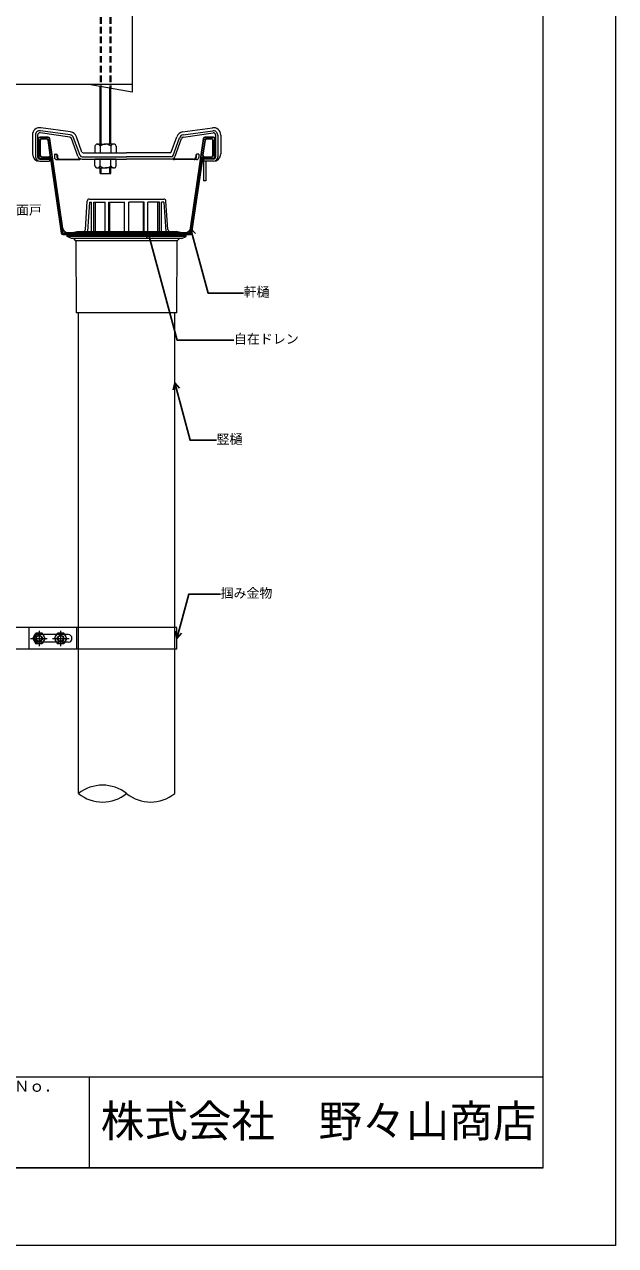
# Model space of a CAD drawing. Units: millimetres at full size, sheet at 1:3; details may follow other scales. Extents: x -1262 to 1258, y -891 to 1034.
# Drawn here: x 712 to 1258, y -891 to 238 of the extents above; entities that cross this region are included whole.
import ezdxf
from ezdxf.enums import TextEntityAlignment as Align

# ---------------------------------------------------------------- set-up
doc = ezdxf.new("R2010")
doc.units = ezdxf.units.MM
doc.header["$LTSCALE"] = 3
doc.linetypes.add('CHAIN2', pattern=[12, 9, -1, 1, -1])
doc.linetypes.add('DASHED2', pattern=[3, 2, -1])
for name, color, linetype, lineweight in [('0-0_補助1', 4, 'Continuous', 5), ('0-6_名称1', 5, 'Continuous', 25), ('0-B_屋根1', 6, 'Continuous', 20), ('1-8_樋', 134, 'Continuous', 30), ('1-9_吊金具', 3, 'Continuous', 9), ('1-B_ドレン', 3, 'Continuous', 9), ('1-D_竪樋', 6, 'Continuous', 20), ('1-F_樋足', 7, 'Continuous', 5), ('2-8_ビス2', 7, 'Continuous', 5), ('5-B_枠2', 4, 'Continuous', 5)]:
    doc.layers.add(name, color=color, linetype=linetype, lineweight=lineweight)
doc.styles.add('Arial', font='')
doc.styles.add('ＭＳ ゴシック', font='')
doc.styles.get('Arial').set_extended_font_data('Arial')
doc.styles.get('ＭＳ ゴシック').set_extended_font_data('MS Gothic')

msp = doc.modelspace()

# ---------------------------------------------------------------- linework, layer by layer
at = {"layer": '0-0_補助1'}
for p, q in [((1191.647, -819), (1191.647, 819)), ((-1194.647, -735), (1191.647, -735)), ((771.647, -735), (771.647, -819)), ((-1194.647, -819), (1191.647, -819)), ((1191.647, -819), (-1194.647, -819))]:
    msp.add_line(p, q, dxfattribs=at)
at = {"layer": '0-6_名称1'}
for p, q in [((825.948, 46.311), (824.603, 39.739)), ((825.948, 46.311), (830.398, 41.292)), ((865.386, 49.391), (864.042, 42.819)), ((865.386, 49.391), (869.837, 44.372)), ((850.647, -93.556), (849.303, -100.128)), ((850.647, -93.556), (855.098, -98.575)), ((852.647, -329.842), (851.303, -323.27)), ((852.647, -329.842), (857.098, -324.823))]:
    msp.add_line(p, q, dxfattribs=at)
for points in [[(825.948, 46.311), (852.836, -54.037), (905.432, -54.037)], [(865.386, 49.391), (881.467, -10.621), (914.338, -10.621)], [(850.647, -93.556), (864.878, -146.664), (889.336, -146.664)], [(852.647, -329.842), (863.6, -288.968), (893.048, -288.968)]]:
    msp.add_lwpolyline(points, dxfattribs=at)
at = {"layer": '0-B_屋根1'}
msp.add_line((811.257, 182.211), (-968.353, 182.211), dxfattribs=at)
msp.add_lwpolyline([(811.257, 367.211), (811.257, 175.211), (771.257, 182.211)], dxfattribs=at)
at = {"layer": '1-8_樋'}
for p, q in [((724.647, 132.011), (724.647, 115.011)), ((726.047, 130.411), (726.047, 116.611)), ((726.147, 133.511), (733.367, 133.511)), ((726.247, 130.411), (726.247, 116.611)), ((727.747, 133.511), (731.983, 133.511)), ((727.747, 132.111), (731.983, 132.111)), ((727.747, 131.911), (731.983, 131.911)), ((733.467, 130.627), (735.476, 116.827)), ((746.909, 49.391), (734.851, 132.227)), ((865.386, 49.391), (877.444, 132.227)), ((878.828, 130.627), (876.819, 116.827)), ((886.147, 133.511), (878.928, 133.511)), ((884.547, 132.111), (880.312, 132.111)), ((884.547, 131.911), (880.312, 131.911)), ((886.047, 130.411), (886.047, 116.611)), ((886.247, 130.411), (886.247, 116.611)), ((887.647, 132.011), (887.647, 115.011)), ((726.147, 113.511), (735.526, 113.511)), ((727.747, 115.111), (733.992, 115.111)), ((727.747, 114.911), (735.698, 114.911)), ((745.961, 44.795), (736.021, 113.083)), ((746.528, 46.451), (736.688, 114.055)), ((865.767, 46.451), (875.607, 114.055)), ((866.334, 44.795), (876.274, 113.083)), ((884.547, 114.911), (876.597, 114.911)), ((886.147, 113.511), (876.769, 113.511)), ((884.547, 115.111), (878.303, 115.111)), ((887.647, 119.511), (887.647, 117.011)), ((747.445, 43.511), (864.85, 43.511)), ((749.002, 44.311), (863.293, 44.311)), ((751.857, 45.111), (860.439, 45.111))]:
    msp.add_line(p, q, dxfattribs=at)
for centre, radius, start, end in [((726.147, 132.011), 1.5, 90, 180), ((727.747, 130.411), 1.7, 90, 180), ((727.747, 130.411), 1.5, 90, 180), ((731.983, 130.411), 1.7, 8.28156, 90), ((731.983, 130.411), 1.5, 8.28156, 90), ((733.367, 132.011), 1.5, 8.28156, 90), ((878.928, 132.011), 1.5, 90, 171.71844), ((880.312, 130.411), 1.7, 90, 171.71844), ((880.312, 130.411), 1.5, 90, 171.71844), ((884.547, 130.411), 1.7, 0, 90), ((884.547, 130.411), 1.5, 0, 90), ((886.147, 132.011), 1.5, 0, 90), ((726.147, 115.011), 1.5, 180, 270), ((727.747, 116.611), 1.7, 180, 270), ((727.747, 116.611), 1.5, 180, 270), ((733.992, 116.611), 1.5, 270, 8.28156), ((735.526, 113.011), 0.5, 8.28155, 90), ((735.698, 113.911), 1, 8.28156, 90), ((876.597, 113.911), 1, 90, 171.71844), ((876.769, 113.011), 0.5, 90, 171.71844), ((878.303, 116.611), 1.5, 171.71844, 270), ((884.547, 116.611), 1.5, 270, 0), ((884.547, 116.611), 1.7, 270, 0), ((886.147, 115.011), 1.5, 270, 0), ((749.002, 46.811), 2.5, 188.28156, 270), ((751.856, 50.111), 5, 188.28156, 270), ((860.439, 50.111), 5, 270, 351.71844), ((863.293, 46.811), 2.5, 270, 351.71844), ((747.445, 45.011), 1.5, 188.28156, 270), ((747.445, 45.011), 1.5, 188.28156, 270), ((864.85, 45.011), 1.5, 270, 351.71844)]:
    msp.add_arc(centre, radius, start, end, dxfattribs=at)
at = {"layer": '1-9_吊金具', "linetype": 'DASHED2'}
for p, q in [((781.647, 325.37), (781.647, 180.393)), ((781.647, 325.37), (781.647, 180.393)), ((782.647, 325.37), (782.647, 180.218)), ((790.647, 325.37), (790.647, 178.818)), ((791.647, 325.37), (791.647, 178.643))]:
    msp.add_line(p, q, dxfattribs=at)
at = {"layer": '1-9_吊金具'}
for p, q in [((781.647, 127.011), (781.647, 180.393)), ((782.647, 127.011), (782.647, 180.218)), ((790.647, 127.011), (790.647, 178.818)), ((791.647, 127.011), (791.647, 178.643)), ((753.615, 133.546), (726.126, 137.409)), ((753.893, 135.526), (726.405, 139.389)), ((754.283, 138.299), (726.794, 142.162)), ((858.013, 138.299), (885.501, 142.162)), ((858.403, 135.526), (885.891, 139.389)), ((858.681, 133.546), (886.17, 137.409)), ((719.048, 135.428), (719.048, 118.011)), ((721.848, 135.428), (721.848, 115.211)), ((723.848, 135.428), (723.848, 115.211)), ((761.187, 115.843), (755.216, 132.249)), ((763.066, 116.527), (757.095, 132.933)), ((764.903, 119.669), (759.726, 133.891)), ((776.647, 125.011), (776.647, 119.011)), ((779.147, 127.011), (786.648, 127.011)), ((781.647, 125.011), (781.647, 119.011)), ((794.147, 127.011), (786.647, 127.011)), ((791.647, 125.011), (791.647, 119.011)), ((796.647, 125.011), (796.647, 119.011)), ((847.393, 119.669), (852.569, 133.891)), ((849.229, 116.527), (855.201, 132.933)), ((851.109, 115.843), (857.08, 132.249)), ((888.448, 135.428), (888.448, 115.211)), ((890.448, 135.428), (890.448, 115.211)), ((893.248, 135.428), (893.248, 118.011)), ((726.148, 113.211), (734.946, 113.211)), ((734.946, 113.211), (734.946, 111.211)), ((739.446, 117.711), (741.221, 117.711)), ((739.446, 117.711), (739.446, 114.711)), ((741.721, 116.711), (741.721, 114.711)), ((742.221, 116.711), (742.221, 115.211)), ((744.221, 113.211), (761.979, 113.211)), ((762.282, 113.313), (762.893, 113.778)), ((762.585, 112.915), (763.389, 113.527)), ((764.946, 115.211), (806.148, 115.211)), ((764.946, 113.211), (806.148, 113.211)), ((765.842, 119.011), (806.148, 119.011)), ((776.647, 119.011), (796.647, 119.011)), ((776.647, 119.011), (796.647, 119.011)), ((796.647, 113.011), (776.647, 113.011)), ((776.647, 107.011), (776.647, 113.011)), ((781.647, 107.011), (781.647, 113.011)), ((791.647, 107.011), (791.647, 113.011)), ((796.647, 107.011), (796.647, 113.011)), ((846.453, 119.011), (806.148, 119.011)), ((847.35, 115.211), (806.148, 115.211)), ((847.35, 113.211), (806.148, 113.211)), ((848.907, 113.527), (849.711, 112.915)), ((849.402, 113.778), (850.014, 113.313)), ((868.075, 113.211), (850.316, 113.211)), ((870.075, 116.711), (870.075, 115.211)), ((870.575, 116.711), (870.575, 114.711)), ((872.85, 117.711), (871.075, 117.711)), ((872.85, 117.711), (872.85, 114.711)), ((877.35, 113.211), (877.35, 93.211)), ((877.35, 113.211), (877.35, 111.211)), ((886.448, 113.211), (877.35, 113.211)), ((725.848, 111.211), (734.946, 111.211)), ((741.446, 112.711), (761.979, 112.711)), ((779.147, 105.011), (786.648, 105.011)), ((781.647, 100.011), (781.647, 105.011)), ((782.647, 100.011), (782.647, 105.011)), ((794.147, 105.011), (786.647, 105.011)), ((790.647, 100.011), (790.647, 105.011)), ((791.647, 100.011), (791.647, 105.011)), ((870.85, 112.711), (850.316, 112.711)), ((886.448, 111.211), (877.35, 111.211)), ((781.647, 100.011), (791.647, 100.011))]:
    msp.add_line(p, q, dxfattribs=at)
msp.add_lwpolyline([(879.35, 110.211), (879.35, 93.211), (877.35, 93.211)], dxfattribs=at)
for centre, radius, start, end in [((725.848, 135.428), 6.8, 82, 180), ((725.848, 135.428), 4, 82, 180), ((725.848, 135.428), 2, 82, 180), ((753.336, 131.565), 4, 20, 82), ((753.336, 131.565), 6.8, 20, 82), ((858.959, 131.565), 6.8, 98, 160), ((858.959, 131.565), 4, 98, 160), ((886.448, 135.428), 6.8, 0, 98), ((886.448, 135.428), 4, 0, 98), ((886.448, 135.428), 2, 0, 98), ((753.336, 131.565), 2, 20, 82), ((779.147, 124.449), 2.563, 12.67717, 167.32054), ((786.647, 119.762), 7.25, 89.99979, 133.60501), ((786.647, 119.762), 7.25, 46.3951, 90.0001), ((794.148, 124.449), 2.563, 12.6797, 167.32259), ((858.959, 131.565), 2, 98, 160), ((725.848, 118.011), 6.8, 180, 270), ((725.848, 115.211), 4, 180, 270), ((725.848, 115.211), 2, 180, 270), ((741.446, 114.711), 2, 180, 270), ((740.721, 116.711), 1, 0, 90), ((741.221, 116.711), 1, 0, 90), ((743.721, 114.711), 2, 180, 270), ((744.221, 115.211), 2, 180, 269.99999), ((764.946, 117.211), 4, 200, 270), ((761.979, 113.711), 0.5, 270, 307.23483), ((761.979, 113.711), 1, 270, 307.23483), ((764.946, 117.211), 2, 200, 270), ((765.842, 120.011), 1, 200, 270), ((846.453, 120.011), 1, 270, 340), ((847.35, 117.211), 2, 270, 340), ((847.35, 117.211), 4, 270, 340), ((850.316, 113.711), 1, 232.76517, 270), ((850.316, 113.711), 0.5, 232.76517, 270), ((868.075, 115.211), 2, 270.00001, 0), ((868.575, 114.711), 2, 270, 0), ((871.075, 116.711), 1, 90, 180), ((871.575, 116.711), 1, 90, 180), ((870.85, 114.711), 2, 270, 0), ((886.448, 118.011), 6.8, 270, 0), ((886.448, 115.211), 4, 270, 0), ((886.448, 115.211), 2, 270, 0), ((779.147, 107.574), 2.563, 192.6797, 347.32259), ((779.147, 107.574), 2.563, 192.6797, 347.32259), ((786.647, 112.261), 7.25, 226.39499, 270.00021), ((786.647, 112.261), 7.25, 269.99979, 313.60501), ((794.148, 107.574), 2.563, 192.67959, 347.31812), ((880.35, 110.211), 1, 90, 180)]:
    msp.add_arc(centre, radius, start, end, dxfattribs=at)
at = {"layer": '1-B_ドレン'}
for p, q in [((768.022, 48.178), (769.773, 74.444)), ((771.702, 73.311), (769.902, 46.311)), ((771.702, 73.311), (769.902, 46.311)), ((771.702, 73.311), (773.808, 73.311)), ((771.769, 76.311), (840.527, 76.311)), ((773.807, 46.311), (773.808, 73.311)), ((775.797, 46.311), (775.797, 73.311)), ((775.798, 73.311), (777.398, 73.311)), ((777.397, 46.311), (777.397, 73.311)), ((777.398, 73.311), (786.348, 73.311)), ((786.347, 46.311), (786.348, 73.311)), ((789.777, 46.311), (789.778, 73.311)), ((789.778, 73.311), (790.548, 73.311)), ((790.547, 46.311), (790.548, 73.311)), ((790.548, 73.311), (804.148, 73.311)), ((804.147, 46.311), (804.148, 73.311)), ((821.748, 73.311), (808.148, 73.311)), ((808.148, 46.311), (808.148, 73.311)), ((821.748, 46.311), (821.748, 73.311)), ((822.518, 73.311), (821.748, 73.311)), ((822.518, 46.311), (822.518, 73.311)), ((825.948, 46.311), (825.948, 73.311)), ((834.898, 73.311), (825.948, 73.311)), ((834.898, 46.311), (834.898, 73.311)), ((836.498, 73.311), (834.898, 73.311)), ((836.498, 46.311), (836.498, 73.311)), ((838.488, 46.311), (838.488, 73.311)), ((840.593, 73.311), (838.488, 73.311)), ((840.593, 73.311), (842.393, 46.311)), ((844.273, 48.178), (842.522, 74.444)), ((756.147, 45.311), (760.147, 46.311)), ((756.147, 44.311), (756.147, 45.311)), ((760.147, 46.311), (852.148, 46.311)), ((861.148, 42.711), (751.148, 42.711)), ((861.148, 41.711), (751.148, 41.711)), ((857.148, 39.711), (755.147, 39.711)), ((756.147, 44.311), (856.148, 44.311)), ((759.348, 37.711), (757.348, 39.711)), ((852.948, 37.711), (759.348, 37.711)), ((759.348, 37.711), (759.547, -28.789)), ((852.747, -28.789), (852.948, 37.711)), ((852.948, 37.711), (854.948, 39.711)), ((857.148, 39.711), (861.148, 41.711)), ((861.148, 41.711), (861.148, 42.711)), ((852.747, -28.789), (759.547, -28.789))]:
    msp.add_line(p, q, dxfattribs=at)
for points in [[(856.148, 44.311), (856.148, 45.311), (852.148, 46.311)], [(755.148, 39.711), (751.148, 41.711), (751.148, 42.711)]]:
    msp.add_lwpolyline(points, dxfattribs=at)
for centre, start, end in [((771.769, 74.311), 89.99983, 176.18565), ((840.526, 74.311), 3.81497, 89.99899), ((766.026, 48.311), 270.00111, 356.18799), ((846.269, 48.311), 183.81335, 270.00041)]:
    msp.add_arc(centre, 2, start, end, dxfattribs=at)
at = {"layer": '1-D_竪樋'}
for p, q in [((761.647, -163.264), (761.647, -28.789)), ((850.647, -163.264), (850.647, -28.789)), ((761.647, -473.264), (761.647, -163.264)), ((850.647, -473.264), (850.647, -163.264))]:
    msp.add_line(p, q, dxfattribs=at)
for centre, start, end in [((783.897, -501.054), 51.31781, 128.68219), ((783.897, -501.054), 51.31781, 128.68219), ((783.897, -445.474), 231.31781, 308.68219), ((783.897, -445.474), 231.31781, 308.68219), ((828.397, -445.474), 231.31781, 308.68219), ((828.397, -445.474), 231.31781, 308.68219)]:
    msp.add_arc(centre, 35.6, start, end, dxfattribs=at)
at = {"layer": '1-F_樋足'}
for p, q in [((852.647, -319.842), (614.357, -319.842)), ((716.147, -339.842), (716.147, -319.842)), ((752.148, -326.342), (724.147, -326.342)), ((760.201, -339.842), (760.201, -319.842)), ((761.647, -339.842), (761.647, -319.842)), ((852.647, -339.842), (852.647, -319.842)), ((752.148, -333.342), (724.147, -333.342)), ((852.647, -339.842), (614.357, -339.842))]:
    msp.add_line(p, q, dxfattribs=at)
for centre, start, end in [((724.147, -329.842), 90, 270), ((752.148, -329.842), 270, 90)]:
    msp.add_arc(centre, 3.5, start, end, dxfattribs=at)
at = {"layer": '2-8_ビス2'}
for p, q in [((719.397, -329.842), (722.284, -324.842)), ((728.011, -324.842), (722.284, -324.842)), ((730.897, -329.842), (728.011, -324.842)), ((739.398, -329.842), (742.284, -324.842)), ((748.011, -324.842), (742.284, -324.842)), ((750.898, -329.842), (748.011, -324.842)), ((719.397, -329.842), (722.284, -334.842)), ((739.398, -329.842), (742.284, -334.842))]:
    msp.add_line(p, q, dxfattribs=at)
at = {"layer": '2-8_ビス2', "linetype": 'CHAIN2'}
for p, q in [((725.147, -322.903), (725.147, -337.118)), ((745.148, -322.903), (745.148, -337.118)), ((717.347, -329.842), (732.533, -329.842)), ((737.609, -329.842), (753.178, -329.842))]:
    msp.add_line(p, q, dxfattribs=at)
at = {"layer": '2-8_ビス2'}
for points in [[(730.897, -329.842), (728.011, -334.842), (722.284, -334.842)], [(750.898, -329.842), (748.011, -334.842), (742.284, -334.842)]]:
    msp.add_lwpolyline(points, dxfattribs=at)
for centre, radius in [((725.124, -329.842), 5), ((725.147, -329.842), 3), ((745.124, -329.842), 5), ((745.148, -329.842), 3), ((725.147, -329.842), 2.458), ((745.148, -329.842), 2.458)]:
    msp.add_circle(centre, radius, dxfattribs=at)
at = {"layer": '5-B_枠2'}
msp.add_lwpolyline([(-1261.5, 891), (1258.5, 891), (1258.5, -891), (-1261.5, -891)], close=True, dxfattribs=at)

# ---------------------------------------------------------------- texts
at = {"layer": '0-0_補助1', "style": 'Arial'}
for s, height, p in [('図面\u3000Ｎｏ．', 10.23, (660.321, -751.913)), ('株式会社\u3000野々山商店', 29.55, (782.181, -799.551))]:
    msp.add_text(s, height=height, dxfattribs=at).set_placement(p, align=Align.BOTTOM_LEFT)
at = {"layer": '0-6_名称1', "style": 'ＭＳ ゴシック'}
for s, p in [('軒先見切面戸', (655.793, 59.197)), ('軒樋', (914.338, -16.621)), ('自在ドレン', (905.432, -60.037)), ('竪樋', (889.336, -152.664)), ('掴み金物', (893.048, -294.968))]:
    msp.add_text(s, height=8.798, dxfattribs=at).set_placement(p, align=Align.BOTTOM_LEFT)

doc.saveas('drawing.dxf')
